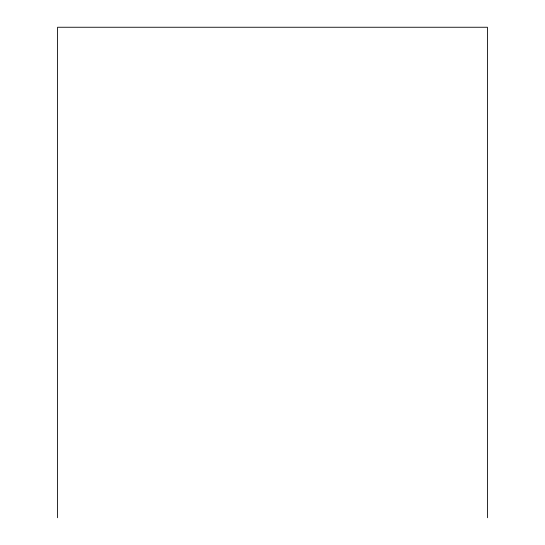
<?xml version="1.0" encoding="UTF-8"?>
<svg xmlns="http://www.w3.org/2000/svg" width="545" height="545" viewBox="0 0 545 545"><rect width="100%" height="100%" fill="white"/><g stroke="black" fill="none" stroke-linecap="round" stroke-linejoin="round"><path stroke-width="0.82" d="M487.421 517.75L487.421 27.25L57.579 27.25L57.579 517.75"/></g></svg>
